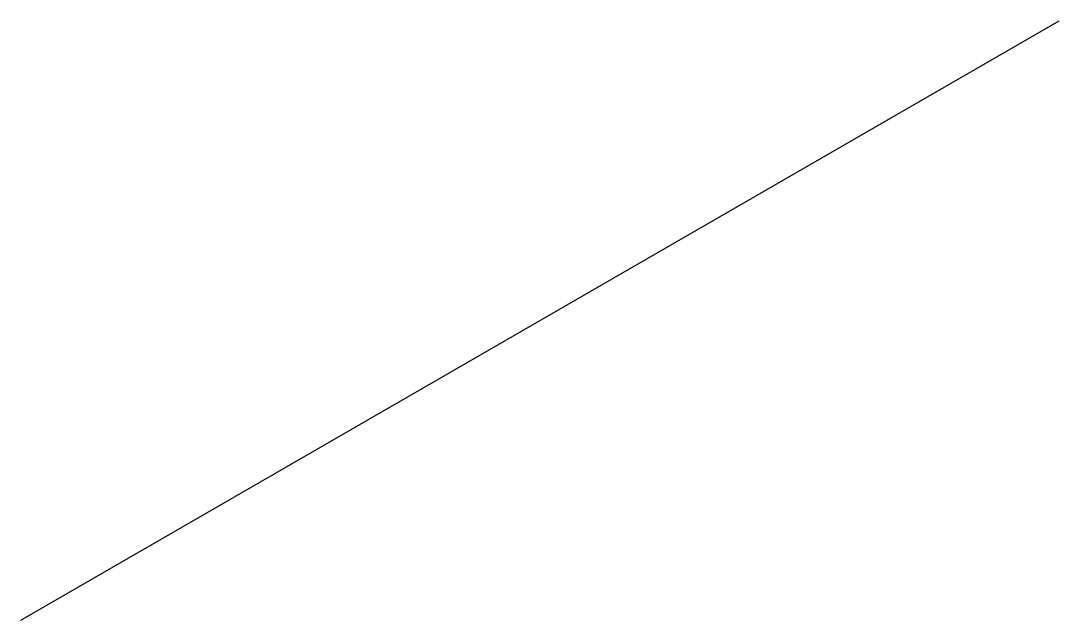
# Model space of a CAD drawing. Units: millimetres at full size, sheet at 1:100. Extents: x -15551 to 2286, y 2633 to 12931.
import ezdxf

# ---------------------------------------------------------------- set-up
doc = ezdxf.new("R2010")
doc.units = ezdxf.units.MM
doc.header["$LTSCALE"] = 100
doc.layers.add('0-0', color=7, linetype='Continuous')

msp = doc.modelspace()

# ---------------------------------------------------------------- linework, layer by layer
at = {"layer": '0-0'}
msp.add_line((-15551, 2632.7), (2286.1, 12930.9), dxfattribs=at)

doc.saveas('drawing.dxf')
